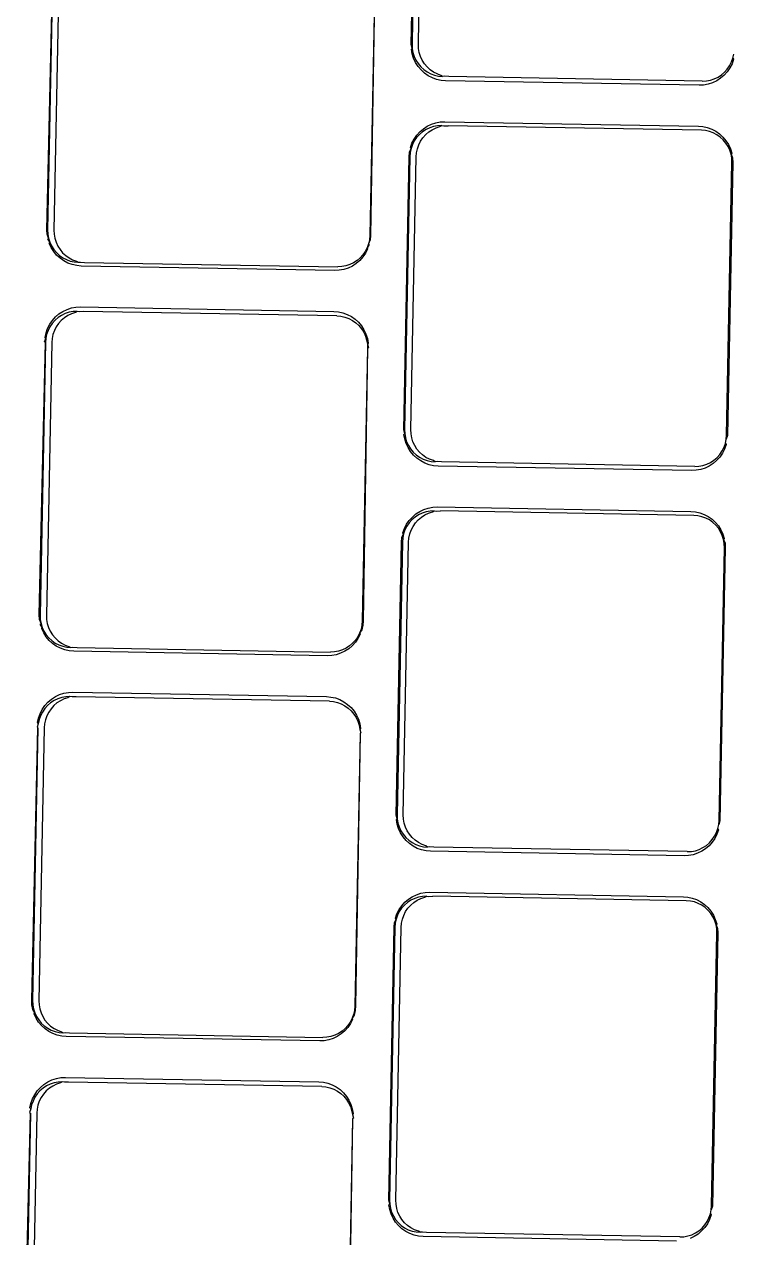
# Model space of a CAD drawing. Header units: millimetres. Extents: x 44692 to 172587, y -26854 to 14445.
# Drawn here: x 148795.2 to 148825.9, y -15520.9 to -15468.4 of the extents above; entities that cross this region are included whole.
import ezdxf

# ---------------------------------------------------------------- set-up
doc = ezdxf.new("R2010")
doc.units = ezdxf.units.MM
doc.header["$LTSCALE"] = 100
doc.layers.add('Muebles', color=112, linetype='Continuous')

msp = doc.modelspace()

# ---------------------------------------------------------------- linework, layer by layer
at = {"layer": 'Muebles'}
for p, q in [((148811.971, -15469.252), (148812.202, -15457.435)), ((148812.237, -15457.432), (148812.007, -15469.238)), ((148812.28, -15469.243), (148812.51, -15457.437)), ((148796.205, -15477.268), (148796.47, -15465.474)), ((148796.47, -15465.474), (148796.24, -15477.279)), ((148796.743, -15465.479), (148796.513, -15477.284)), ((148810.407, -15465.72), (148810.177, -15477.525)), ((148810.407, -15465.72), (148810.212, -15477.515)), ((148812.015, -15469.417), (148811.971, -15469.252)), ((148812.007, -15469.238), (148812.015, -15469.417)), ((148812.288, -15469.422), (148812.28, -15469.243)), ((148811.98, -15469.449), (148812.015, -15469.417)), ((148812.015, -15469.649), (148811.98, -15469.449)), ((148812.015, -15469.417), (148812.046, -15469.594)), ((148812.076, -15469.842), (148812.015, -15469.649)), ((148812.046, -15469.594), (148812.099, -15469.765)), ((148812.099, -15469.765), (148812.174, -15469.928)), ((148812.319, -15469.599), (148812.288, -15469.422)), ((148812.372, -15469.77), (148812.319, -15469.599)), ((148812.448, -15469.932), (148812.372, -15469.77)), ((148825.891, -15469.838), (148825.929, -15469.663)), ((148812.161, -15470.026), (148812.076, -15469.842)), ((148812.268, -15470.196), (148812.161, -15470.026)), ((148812.174, -15469.928), (148812.27, -15470.079)), ((148812.397, -15470.351), (148812.268, -15470.196)), ((148812.27, -15470.079), (148812.384, -15470.216)), ((148812.384, -15470.216), (148812.514, -15470.337)), ((148812.543, -15470.083), (148812.448, -15469.932)), ((148812.657, -15470.221), (148812.543, -15470.083)), ((148812.787, -15470.341), (148812.657, -15470.221)), ((148825.759, -15470.266), (148825.645, -15470.432)), ((148825.648, -15470.315), (148825.749, -15470.167)), ((148825.749, -15470.167), (148825.83, -15470.007)), ((148825.851, -15470.085), (148825.759, -15470.266)), ((148825.83, -15470.007), (148825.891, -15469.838)), ((148825.921, -15469.889), (148825.851, -15470.085)), ((148825.891, -15469.838), (148825.921, -15469.889)), ((148812.544, -15470.487), (148812.397, -15470.351)), ((148812.514, -15470.337), (148812.659, -15470.439)), ((148812.708, -15470.603), (148812.544, -15470.487)), ((148812.659, -15470.439), (148812.816, -15470.521)), ((148812.885, -15470.695), (148812.708, -15470.603)), ((148812.932, -15470.444), (148812.787, -15470.341)), ((148812.816, -15470.521), (148812.983, -15470.582)), ((148813.072, -15470.764), (148812.885, -15470.695)), ((148813.089, -15470.526), (148812.932, -15470.444)), ((148812.983, -15470.582), (148813.155, -15470.62)), ((148813.266, -15470.807), (148813.072, -15470.764)), ((148813.256, -15470.587), (148813.089, -15470.526)), ((148813.155, -15470.62), (148813.332, -15470.635)), ((148813.332, -15470.635), (148813.256, -15470.587)), ((148813.459, -15470.823), (148813.266, -15470.807)), ((148813.429, -15470.625), (148813.332, -15470.635)), ((148813.605, -15470.64), (148813.429, -15470.625)), ((148824.431, -15471.016), (148813.459, -15470.823)), ((148824.565, -15470.833), (148813.605, -15470.64)), ((148824.565, -15470.833), (148824.742, -15470.824)), ((148824.742, -15470.824), (148824.916, -15470.792)), ((148824.916, -15470.792), (148825.084, -15470.738)), ((148825.19, -15470.823), (148825.01, -15470.909)), ((148825.084, -15470.738), (148825.245, -15470.661)), ((148825.358, -15470.713), (148825.19, -15470.823)), ((148825.245, -15470.661), (148825.394, -15470.564)), ((148825.51, -15470.582), (148825.358, -15470.713)), ((148825.394, -15470.564), (148825.529, -15470.448)), ((148825.645, -15470.432), (148825.51, -15470.582)), ((148825.529, -15470.448), (148825.648, -15470.315)), ((148824.624, -15471.007), (148824.431, -15471.016)), ((148824.82, -15470.971), (148824.624, -15471.007)), ((148825.01, -15470.909), (148824.82, -15470.971)), ((148812.345, -15473.028), (148812.497, -15472.897)), ((148812.611, -15472.933), (148812.462, -15473.03)), ((148812.497, -15472.897), (148812.665, -15472.787)), ((148812.771, -15472.856), (148812.611, -15472.933)), ((148812.665, -15472.787), (148812.845, -15472.701)), ((148812.939, -15472.801), (148812.771, -15472.856)), ((148812.845, -15472.701), (148813.035, -15472.639)), ((148812.884, -15472.938), (148813.044, -15472.861)), ((148813.114, -15472.769), (148812.939, -15472.801)), ((148813.035, -15472.639), (148813.231, -15472.603)), ((148813.044, -15472.861), (148813.213, -15472.806)), ((148813.29, -15472.761), (148813.114, -15472.769)), ((148813.213, -15472.806), (148813.29, -15472.761)), ((148813.231, -15472.603), (148813.425, -15472.594)), ((148813.29, -15472.761), (148813.387, -15472.774)), ((148813.387, -15472.774), (148813.563, -15472.766)), ((148813.425, -15472.594), (148824.396, -15472.787)), ((148824.524, -15472.959), (148813.563, -15472.766)), ((148824.396, -15472.787), (148824.589, -15472.804)), ((148824.589, -15472.804), (148824.783, -15472.846)), ((148824.783, -15472.846), (148824.971, -15472.915)), ((148824.971, -15472.915), (148825.147, -15473.007)), ((148812.004, -15473.525), (148812.096, -15473.344)), ((148812.106, -15473.427), (148812.025, -15473.586)), ((148812.096, -15473.344), (148812.21, -15473.178)), ((148812.207, -15473.279), (148812.106, -15473.427)), ((148812.327, -15473.146), (148812.207, -15473.279)), ((148812.21, -15473.178), (148812.345, -15473.028)), ((148812.298, -15473.591), (148812.379, -15473.432)), ((148812.462, -15473.03), (148812.327, -15473.146)), ((148812.379, -15473.432), (148812.48, -15473.284)), ((148812.48, -15473.284), (148812.6, -15473.151)), ((148812.6, -15473.151), (148812.735, -15473.035)), ((148812.735, -15473.035), (148812.884, -15472.938)), ((148824.7, -15472.974), (148824.524, -15472.959)), ((148824.873, -15473.012), (148824.7, -15472.974)), ((148825.039, -15473.073), (148824.873, -15473.012)), ((148825.196, -15473.155), (148825.039, -15473.073)), ((148825.147, -15473.007), (148825.311, -15473.123)), ((148825.341, -15473.257), (148825.196, -15473.155)), ((148825.311, -15473.123), (148825.458, -15473.259)), ((148825.472, -15473.378), (148825.341, -15473.257)), ((148825.458, -15473.259), (148825.587, -15473.414)), ((148825.586, -15473.515), (148825.472, -15473.378)), ((148825.587, -15473.414), (148825.694, -15473.584)), ((148811.877, -15474.111), (148811.893, -15473.914)), ((148811.893, -15473.914), (148811.965, -15473.756)), ((148811.927, -15473.931), (148811.912, -15474.11)), ((148811.965, -15473.756), (148811.927, -15473.931)), ((148811.936, -15473.716), (148812.004, -15473.525)), ((148811.965, -15473.756), (148811.936, -15473.716)), ((148812.025, -15473.586), (148811.965, -15473.756)), ((148812.185, -15474.115), (148812.2, -15473.936)), ((148812.2, -15473.936), (148812.238, -15473.76)), ((148812.238, -15473.76), (148812.298, -15473.591)), ((148825.681, -15473.666), (148825.586, -15473.515)), ((148825.756, -15473.829), (148825.681, -15473.666)), ((148825.694, -15473.584), (148825.779, -15473.768)), ((148825.809, -15474), (148825.756, -15473.829)), ((148825.779, -15473.768), (148825.84, -15473.961)), ((148825.84, -15473.961), (148825.809, -15474)), ((148811.646, -15485.928), (148811.877, -15474.111)), ((148811.912, -15474.11), (148811.682, -15485.916)), ((148811.955, -15485.92), (148812.185, -15474.115)), ((148825.619, -15486.161), (148825.849, -15474.356)), ((148825.884, -15474.358), (148825.653, -15486.181)), ((148825.841, -15474.177), (148825.809, -15474)), ((148825.809, -15474), (148825.875, -15474.161)), ((148825.849, -15474.356), (148825.841, -15474.177)), ((148825.875, -15474.161), (148825.884, -15474.358)), ((148796.214, -15477.465), (148796.205, -15477.268)), ((148796.279, -15477.635), (148796.214, -15477.465)), ((148796.24, -15477.279), (148796.248, -15477.459)), ((148796.248, -15477.459), (148796.279, -15477.635)), ((148796.249, -15477.665), (148796.279, -15477.635)), ((148796.279, -15477.635), (148796.333, -15477.807)), ((148796.513, -15477.284), (148796.521, -15477.464)), ((148796.521, -15477.464), (148796.552, -15477.64)), ((148796.552, -15477.64), (148796.606, -15477.811)), ((148810.177, -15477.525), (148810.162, -15477.704)), ((148810.212, -15477.515), (148810.196, -15477.712)), ((148796.333, -15477.807), (148796.249, -15477.665)), ((148796.31, -15477.858), (148796.333, -15477.807)), ((148796.394, -15478.042), (148796.31, -15477.858)), ((148796.333, -15477.807), (148796.408, -15477.969)), ((148796.502, -15478.212), (148796.394, -15478.042)), ((148796.408, -15477.969), (148796.503, -15478.12)), ((148796.503, -15478.12), (148796.617, -15478.257)), ((148796.606, -15477.811), (148796.681, -15477.974)), ((148796.681, -15477.974), (148796.776, -15478.125)), ((148796.776, -15478.125), (148796.89, -15478.262)), ((148810.064, -15478.049), (148809.982, -15478.209)), ((148810.085, -15478.101), (148809.993, -15478.282)), ((148810.124, -15477.88), (148810.064, -15478.049)), ((148810.153, -15477.91), (148810.064, -15478.049)), ((148810.064, -15478.049), (148810.085, -15478.101)), ((148810.162, -15477.704), (148810.124, -15477.88)), ((148810.196, -15477.712), (148810.124, -15477.88)), ((148810.124, -15477.88), (148810.153, -15477.91)), ((148796.631, -15478.367), (148796.502, -15478.212)), ((148796.617, -15478.257), (148796.748, -15478.378)), ((148796.778, -15478.503), (148796.631, -15478.367)), ((148796.748, -15478.378), (148796.893, -15478.48)), ((148796.941, -15478.619), (148796.778, -15478.503)), ((148796.89, -15478.262), (148797.021, -15478.383)), ((148796.893, -15478.48), (148797.05, -15478.563)), ((148797.118, -15478.711), (148796.941, -15478.619)), ((148797.021, -15478.383), (148797.166, -15478.485)), ((148797.05, -15478.563), (148797.216, -15478.623)), ((148797.306, -15478.78), (148797.118, -15478.711)), ((148797.166, -15478.485), (148797.323, -15478.567)), ((148797.216, -15478.623), (148797.389, -15478.661)), ((148797.323, -15478.567), (148797.489, -15478.628)), ((148797.389, -15478.661), (148797.565, -15478.676)), ((148797.489, -15478.628), (148797.565, -15478.676)), ((148797.565, -15478.676), (148797.662, -15478.666)), ((148797.662, -15478.666), (148797.838, -15478.681)), ((148797.838, -15478.681), (148808.798, -15478.874)), ((148809.478, -15478.702), (148809.318, -15478.779)), ((148809.627, -15478.605), (148809.478, -15478.702)), ((148809.744, -15478.598), (148809.592, -15478.729)), ((148809.762, -15478.489), (148809.627, -15478.605)), ((148809.879, -15478.448), (148809.744, -15478.598)), ((148809.881, -15478.356), (148809.762, -15478.489)), ((148809.993, -15478.282), (148809.879, -15478.448)), ((148809.982, -15478.209), (148809.881, -15478.356)), ((148797.5, -15478.823), (148797.306, -15478.78)), ((148797.693, -15478.839), (148797.5, -15478.823)), ((148808.664, -15479.032), (148797.693, -15478.839)), ((148808.858, -15479.023), (148808.664, -15479.032)), ((148808.975, -15478.866), (148808.798, -15478.874)), ((148809.054, -15478.987), (148808.858, -15479.023)), ((148809.149, -15478.834), (148808.975, -15478.866)), ((148809.243, -15478.925), (148809.054, -15478.987)), ((148809.318, -15478.779), (148809.149, -15478.834)), ((148809.424, -15478.839), (148809.243, -15478.925)), ((148809.592, -15478.729), (148809.424, -15478.839)), ((148796.731, -15480.913), (148796.899, -15480.803)), ((148796.899, -15480.803), (148797.079, -15480.717)), ((148797.079, -15480.717), (148797.269, -15480.655)), ((148797.347, -15480.811), (148797.173, -15480.843)), ((148797.269, -15480.655), (148797.465, -15480.619)), ((148797.524, -15480.802), (148797.347, -15480.811)), ((148797.524, -15480.802), (148797.446, -15480.848)), ((148797.465, -15480.619), (148797.658, -15480.61)), ((148797.62, -15480.816), (148797.524, -15480.802)), ((148797.797, -15480.807), (148797.62, -15480.816)), ((148797.658, -15480.61), (148808.63, -15480.803)), ((148808.757, -15481), (148797.797, -15480.807)), ((148808.63, -15480.803), (148808.823, -15480.82)), ((148796.33, -15481.36), (148796.444, -15481.194)), ((148796.441, -15481.321), (148796.34, -15481.468)), ((148796.56, -15481.188), (148796.441, -15481.321)), ((148796.444, -15481.194), (148796.578, -15481.044)), ((148796.695, -15481.071), (148796.56, -15481.188)), ((148796.578, -15481.044), (148796.731, -15480.913)), ((148796.714, -15481.325), (148796.613, -15481.473)), ((148796.844, -15480.974), (148796.695, -15481.071)), ((148796.833, -15481.192), (148796.714, -15481.325)), ((148796.968, -15481.076), (148796.833, -15481.192)), ((148797.004, -15480.898), (148796.844, -15480.974)), ((148797.117, -15480.979), (148796.968, -15481.076)), ((148797.173, -15480.843), (148797.004, -15480.898)), ((148797.277, -15480.902), (148797.117, -15480.979)), ((148797.446, -15480.848), (148797.277, -15480.902)), ((148808.757, -15481), (148808.933, -15481.015)), ((148808.823, -15480.82), (148809.017, -15480.862)), ((148808.933, -15481.015), (148809.106, -15481.053)), ((148809.017, -15480.862), (148809.204, -15480.931)), ((148809.106, -15481.053), (148809.272, -15481.114)), ((148809.204, -15480.931), (148809.381, -15481.023)), ((148809.272, -15481.114), (148809.429, -15481.196)), ((148809.381, -15481.023), (148809.545, -15481.139)), ((148809.429, -15481.196), (148809.574, -15481.299)), ((148809.545, -15481.139), (148809.692, -15481.275)), ((148809.574, -15481.299), (148809.705, -15481.419)), ((148809.692, -15481.275), (148809.821, -15481.43)), ((148796.127, -15481.93), (148796.17, -15481.732)), ((148796.198, -15481.797), (148796.16, -15481.973)), ((148796.17, -15481.732), (148796.238, -15481.541)), ((148796.258, -15481.628), (148796.198, -15481.797)), ((148796.238, -15481.541), (148796.33, -15481.36)), ((148796.34, -15481.468), (148796.258, -15481.628)), ((148796.471, -15481.802), (148796.433, -15481.977)), ((148796.531, -15481.633), (148796.471, -15481.802)), ((148796.613, -15481.473), (148796.531, -15481.633)), ((148809.705, -15481.419), (148809.819, -15481.557)), ((148809.819, -15481.557), (148809.914, -15481.708)), ((148809.821, -15481.43), (148809.928, -15481.6)), ((148809.914, -15481.708), (148809.989, -15481.87)), ((148809.928, -15481.6), (148810.013, -15481.784)), ((148810.013, -15481.784), (148810.073, -15481.977)), ((148795.88, -15493.944), (148796.145, -15482.152)), ((148796.145, -15482.152), (148795.915, -15493.957)), ((148796.111, -15482.127), (148796.16, -15481.973)), ((148796.145, -15482.152), (148796.111, -15482.127)), ((148796.16, -15481.973), (148796.127, -15481.93)), ((148796.16, -15481.973), (148796.145, -15482.152)), ((148796.418, -15482.156), (148796.188, -15493.962)), ((148796.433, -15481.977), (148796.418, -15482.156)), ((148809.989, -15481.87), (148810.043, -15482.041)), ((148810.043, -15482.041), (148810.074, -15482.218)), ((148810.073, -15481.977), (148810.109, -15482.177)), ((148810.109, -15482.177), (148810.074, -15482.218)), ((148810.074, -15482.218), (148810.082, -15482.397)), ((148810.074, -15482.218), (148810.117, -15482.374)), ((148810.117, -15482.374), (148810.082, -15482.397)), ((148810.082, -15482.397), (148809.852, -15494.203)), ((148810.082, -15482.397), (148809.887, -15494.191)), ((148811.69, -15486.095), (148811.646, -15485.928)), ((148811.682, -15485.916), (148811.69, -15486.095)), ((148811.963, -15486.1), (148811.955, -15485.92)), ((148811.655, -15486.125), (148811.69, -15486.095)), ((148811.69, -15486.325), (148811.655, -15486.125)), ((148811.69, -15486.095), (148811.721, -15486.272)), ((148811.751, -15486.518), (148811.69, -15486.325)), ((148811.721, -15486.272), (148811.774, -15486.443)), ((148811.836, -15486.702), (148811.751, -15486.518)), ((148811.774, -15486.443), (148811.849, -15486.605)), ((148811.994, -15486.277), (148811.963, -15486.1)), ((148812.047, -15486.448), (148811.994, -15486.277)), ((148812.122, -15486.61), (148812.047, -15486.448)), ((148825.505, -15486.685), (148825.566, -15486.516)), ((148825.596, -15486.565), (148825.526, -15486.761)), ((148825.566, -15486.516), (148825.603, -15486.34)), ((148825.566, -15486.516), (148825.596, -15486.565)), ((148825.603, -15486.34), (148825.619, -15486.161)), ((148825.653, -15486.181), (148825.603, -15486.34)), ((148811.943, -15486.872), (148811.836, -15486.702)), ((148811.849, -15486.605), (148811.945, -15486.756)), ((148812.072, -15487.027), (148811.943, -15486.872)), ((148811.945, -15486.756), (148812.059, -15486.894)), ((148812.059, -15486.894), (148812.189, -15487.014)), ((148812.219, -15487.163), (148812.072, -15487.027)), ((148812.218, -15486.761), (148812.122, -15486.61)), ((148812.189, -15487.014), (148812.334, -15487.117)), ((148812.332, -15486.898), (148812.218, -15486.761)), ((148812.462, -15487.019), (148812.332, -15486.898)), ((148812.334, -15487.117), (148812.491, -15487.199)), ((148812.607, -15487.122), (148812.462, -15487.019)), ((148825.32, -15487.108), (148825.185, -15487.258)), ((148825.204, -15487.125), (148825.323, -15486.992)), ((148825.434, -15486.942), (148825.32, -15487.108)), ((148825.323, -15486.992), (148825.424, -15486.845)), ((148825.424, -15486.845), (148825.505, -15486.685)), ((148825.526, -15486.761), (148825.434, -15486.942)), ((148812.383, -15487.279), (148812.219, -15487.163)), ((148812.559, -15487.371), (148812.383, -15487.279)), ((148812.491, -15487.199), (148812.658, -15487.26)), ((148812.747, -15487.44), (148812.559, -15487.371)), ((148812.764, -15487.204), (148812.607, -15487.122)), ((148812.658, -15487.26), (148812.83, -15487.298)), ((148812.941, -15487.482), (148812.747, -15487.44)), ((148812.931, -15487.264), (148812.764, -15487.204)), ((148812.83, -15487.298), (148813.007, -15487.313)), ((148813.007, -15487.313), (148812.931, -15487.264)), ((148813.134, -15487.499), (148812.941, -15487.482)), ((148813.103, -15487.303), (148813.007, -15487.313)), ((148813.28, -15487.317), (148813.103, -15487.303)), ((148824.105, -15487.692), (148813.134, -15487.499)), ((148824.24, -15487.511), (148813.28, -15487.317)), ((148824.24, -15487.511), (148824.417, -15487.502)), ((148824.417, -15487.502), (148824.591, -15487.47)), ((148824.685, -15487.585), (148824.495, -15487.647)), ((148824.591, -15487.47), (148824.759, -15487.415)), ((148824.865, -15487.499), (148824.685, -15487.585)), ((148824.759, -15487.415), (148824.919, -15487.339)), ((148825.033, -15487.389), (148824.865, -15487.499)), ((148824.919, -15487.339), (148825.068, -15487.242)), ((148825.185, -15487.258), (148825.033, -15487.389)), ((148825.068, -15487.242), (148825.204, -15487.125)), ((148824.299, -15487.683), (148824.105, -15487.692)), ((148824.495, -15487.647), (148824.299, -15487.683)), ((148811.885, -15489.854), (148812.02, -15489.704)), ((148812.137, -15489.708), (148812.002, -15489.824)), ((148812.02, -15489.704), (148812.172, -15489.573)), ((148812.286, -15489.611), (148812.137, -15489.708)), ((148812.172, -15489.573), (148812.34, -15489.463)), ((148812.275, -15489.829), (148812.41, -15489.713)), ((148812.446, -15489.534), (148812.286, -15489.611)), ((148812.34, -15489.463), (148812.52, -15489.377)), ((148812.41, -15489.713), (148812.559, -15489.615)), ((148812.614, -15489.479), (148812.446, -15489.534)), ((148812.52, -15489.377), (148812.71, -15489.315)), ((148812.559, -15489.615), (148812.719, -15489.539)), ((148812.788, -15489.447), (148812.614, -15489.479)), ((148812.71, -15489.315), (148812.906, -15489.279)), ((148812.719, -15489.539), (148812.887, -15489.484)), ((148812.965, -15489.438), (148812.788, -15489.447)), ((148812.887, -15489.484), (148812.965, -15489.438)), ((148812.906, -15489.279), (148813.099, -15489.27)), ((148812.965, -15489.438), (148813.062, -15489.452)), ((148813.062, -15489.452), (148813.238, -15489.443)), ((148813.099, -15489.27), (148824.071, -15489.463)), ((148824.199, -15489.637), (148813.238, -15489.443)), ((148824.071, -15489.463), (148824.264, -15489.48)), ((148824.375, -15489.652), (148824.199, -15489.637)), ((148824.264, -15489.48), (148824.458, -15489.522)), ((148824.548, -15489.69), (148824.375, -15489.652)), ((148824.458, -15489.522), (148824.645, -15489.591)), ((148824.714, -15489.75), (148824.548, -15489.69)), ((148824.645, -15489.591), (148824.822, -15489.683)), ((148824.822, -15489.683), (148824.986, -15489.799)), ((148811.611, -15490.392), (148811.679, -15490.201)), ((148811.7, -15490.264), (148811.64, -15490.433)), ((148811.679, -15490.201), (148811.771, -15490.02)), ((148811.781, -15490.104), (148811.7, -15490.264)), ((148811.771, -15490.02), (148811.885, -15489.854)), ((148811.882, -15489.957), (148811.781, -15490.104)), ((148812.002, -15489.824), (148811.882, -15489.957)), ((148811.913, -15490.438), (148811.973, -15490.269)), ((148811.973, -15490.269), (148812.054, -15490.109)), ((148812.054, -15490.109), (148812.155, -15489.962)), ((148812.155, -15489.962), (148812.275, -15489.829)), ((148824.871, -15489.833), (148824.714, -15489.75)), ((148825.016, -15489.935), (148824.871, -15489.833)), ((148824.986, -15489.799), (148825.133, -15489.935)), ((148825.147, -15490.056), (148825.016, -15489.935)), ((148825.133, -15489.935), (148825.262, -15490.09)), ((148825.261, -15490.193), (148825.147, -15490.056)), ((148825.356, -15490.344), (148825.261, -15490.193)), ((148825.262, -15490.09), (148825.369, -15490.26)), ((148825.369, -15490.26), (148825.454, -15490.444)), ((148811.321, -15502.604), (148811.552, -15490.787)), ((148811.587, -15490.788), (148811.357, -15502.593)), ((148811.552, -15490.787), (148811.568, -15490.59)), ((148811.568, -15490.59), (148811.64, -15490.433)), ((148811.602, -15490.609), (148811.587, -15490.788)), ((148811.64, -15490.433), (148811.602, -15490.609)), ((148811.64, -15490.433), (148811.611, -15490.392)), ((148811.63, -15502.598), (148811.86, -15490.793)), ((148811.86, -15490.793), (148811.875, -15490.614)), ((148811.875, -15490.614), (148811.913, -15490.438)), ((148825.431, -15490.506), (148825.356, -15490.344)), ((148825.484, -15490.678), (148825.431, -15490.506)), ((148825.454, -15490.444), (148825.515, -15490.637)), ((148825.515, -15490.637), (148825.484, -15490.678)), ((148825.515, -15490.854), (148825.484, -15490.678)), ((148825.484, -15490.678), (148825.55, -15490.837)), ((148825.293, -15502.839), (148825.524, -15491.034)), ((148825.559, -15491.034), (148825.328, -15502.857)), ((148825.524, -15491.034), (148825.515, -15490.854)), ((148825.55, -15490.837), (148825.559, -15491.034)), ((148795.889, -15494.141), (148795.88, -15493.944)), ((148795.954, -15494.313), (148795.889, -15494.141)), ((148795.915, -15493.957), (148795.923, -15494.136)), ((148795.923, -15494.136), (148795.954, -15494.313)), ((148795.924, -15494.341), (148795.954, -15494.313)), ((148796.008, -15494.484), (148795.924, -15494.341)), ((148795.954, -15494.313), (148796.008, -15494.484)), ((148796.188, -15493.962), (148796.196, -15494.141)), ((148796.196, -15494.141), (148796.227, -15494.318)), ((148796.227, -15494.318), (148796.281, -15494.489)), ((148809.837, -15494.382), (148809.799, -15494.557)), ((148809.871, -15494.388), (148809.828, -15494.586)), ((148809.852, -15494.203), (148809.837, -15494.382)), ((148809.887, -15494.191), (148809.871, -15494.388)), ((148795.985, -15494.534), (148796.008, -15494.484)), ((148796.069, -15494.718), (148795.985, -15494.534)), ((148796.008, -15494.484), (148796.083, -15494.647)), ((148796.177, -15494.888), (148796.069, -15494.718)), ((148796.083, -15494.647), (148796.178, -15494.798)), ((148796.306, -15495.043), (148796.177, -15494.888)), ((148796.178, -15494.798), (148796.292, -15494.935)), ((148796.281, -15494.489), (148796.356, -15494.652)), ((148796.292, -15494.935), (148796.423, -15495.056)), ((148796.356, -15494.652), (148796.451, -15494.803)), ((148796.451, -15494.803), (148796.565, -15494.94)), ((148796.565, -15494.94), (148796.696, -15495.061)), ((148809.668, -15494.958), (148809.554, -15495.124)), ((148809.657, -15494.886), (148809.556, -15495.034)), ((148809.739, -15494.727), (148809.657, -15494.886)), ((148809.76, -15494.777), (148809.668, -15494.958)), ((148809.799, -15494.557), (148809.739, -15494.727)), ((148809.828, -15494.586), (148809.739, -15494.727)), ((148809.739, -15494.727), (148809.76, -15494.777)), ((148796.453, -15495.179), (148796.306, -15495.043)), ((148796.423, -15495.056), (148796.568, -15495.158)), ((148796.616, -15495.295), (148796.453, -15495.179)), ((148796.568, -15495.158), (148796.725, -15495.24)), ((148796.793, -15495.387), (148796.616, -15495.295)), ((148796.696, -15495.061), (148796.841, -15495.163)), ((148796.725, -15495.24), (148796.891, -15495.301)), ((148796.981, -15495.456), (148796.793, -15495.387)), ((148796.841, -15495.163), (148796.998, -15495.245)), ((148796.891, -15495.301), (148797.064, -15495.339)), ((148797.175, -15495.499), (148796.981, -15495.456)), ((148796.998, -15495.245), (148797.164, -15495.306)), ((148797.064, -15495.339), (148797.24, -15495.354)), ((148797.164, -15495.306), (148797.24, -15495.354)), ((148797.368, -15495.515), (148797.175, -15495.499)), ((148797.24, -15495.354), (148797.337, -15495.344)), ((148797.337, -15495.344), (148797.513, -15495.359)), ((148808.339, -15495.708), (148797.368, -15495.515)), ((148797.513, -15495.359), (148808.473, -15495.552)), ((148808.824, -15495.512), (148808.65, -15495.544)), ((148808.993, -15495.457), (148808.824, -15495.512)), ((148809.099, -15495.515), (148808.918, -15495.601)), ((148809.153, -15495.38), (148808.993, -15495.457)), ((148809.267, -15495.405), (148809.099, -15495.515)), ((148809.302, -15495.283), (148809.153, -15495.38)), ((148809.419, -15495.274), (148809.267, -15495.405)), ((148809.437, -15495.167), (148809.302, -15495.283)), ((148809.554, -15495.124), (148809.419, -15495.274)), ((148809.556, -15495.034), (148809.437, -15495.167)), ((148808.533, -15495.699), (148808.339, -15495.708)), ((148808.65, -15495.544), (148808.473, -15495.552)), ((148808.729, -15495.663), (148808.533, -15495.699)), ((148808.918, -15495.601), (148808.729, -15495.663)), ((148796.253, -15497.72), (148796.406, -15497.589)), ((148796.406, -15497.589), (148796.574, -15497.479)), ((148796.679, -15497.575), (148796.519, -15497.652)), ((148796.574, -15497.479), (148796.754, -15497.393)), ((148796.848, -15497.521), (148796.679, -15497.575)), ((148796.754, -15497.393), (148796.944, -15497.331)), ((148796.952, -15497.58), (148796.792, -15497.657)), ((148797.022, -15497.489), (148796.848, -15497.521)), ((148796.944, -15497.331), (148797.14, -15497.295)), ((148797.121, -15497.525), (148796.952, -15497.58)), ((148797.198, -15497.48), (148797.022, -15497.489)), ((148797.198, -15497.48), (148797.121, -15497.525)), ((148797.14, -15497.295), (148797.333, -15497.286)), ((148797.295, -15497.493), (148797.198, -15497.48)), ((148797.471, -15497.485), (148797.295, -15497.493)), ((148797.333, -15497.286), (148808.305, -15497.479)), ((148808.432, -15497.678), (148797.471, -15497.485)), ((148808.305, -15497.479), (148808.498, -15497.496)), ((148808.498, -15497.496), (148808.692, -15497.538)), ((148808.692, -15497.538), (148808.879, -15497.607)), ((148808.879, -15497.607), (148809.056, -15497.699)), ((148795.913, -15498.217), (148796.005, -15498.036)), ((148796.014, -15498.146), (148795.933, -15498.306)), ((148796.005, -15498.036), (148796.119, -15497.87)), ((148796.116, -15497.998), (148796.014, -15498.146)), ((148796.235, -15497.865), (148796.116, -15497.998)), ((148796.119, -15497.87), (148796.253, -15497.72)), ((148796.37, -15497.749), (148796.235, -15497.865)), ((148796.389, -15498.003), (148796.288, -15498.151)), ((148796.519, -15497.652), (148796.37, -15497.749)), ((148796.508, -15497.87), (148796.389, -15498.003)), ((148796.643, -15497.754), (148796.508, -15497.87)), ((148796.792, -15497.657), (148796.643, -15497.754)), ((148808.432, -15497.678), (148808.608, -15497.693)), ((148808.608, -15497.693), (148808.781, -15497.731)), ((148808.781, -15497.731), (148808.947, -15497.792)), ((148808.947, -15497.792), (148809.104, -15497.874)), ((148809.056, -15497.699), (148809.22, -15497.815)), ((148809.104, -15497.874), (148809.249, -15497.976)), ((148809.22, -15497.815), (148809.367, -15497.951)), ((148809.249, -15497.976), (148809.38, -15498.097)), ((148809.367, -15497.951), (148809.496, -15498.106)), ((148809.38, -15498.097), (148809.494, -15498.234)), ((148809.496, -15498.106), (148809.603, -15498.276)), ((148795.835, -15498.65), (148795.785, -15498.803)), ((148795.802, -15498.606), (148795.845, -15498.408)), ((148795.835, -15498.65), (148795.802, -15498.606)), ((148795.873, -15498.475), (148795.835, -15498.65)), ((148795.845, -15498.408), (148795.913, -15498.217)), ((148795.933, -15498.306), (148795.873, -15498.475)), ((148796.108, -15498.655), (148796.093, -15498.834)), ((148796.146, -15498.48), (148796.108, -15498.655)), ((148796.206, -15498.31), (148796.146, -15498.48)), ((148796.288, -15498.151), (148796.206, -15498.31)), ((148809.494, -15498.234), (148809.589, -15498.385)), ((148809.589, -15498.385), (148809.664, -15498.548)), ((148809.603, -15498.276), (148809.688, -15498.46)), ((148809.664, -15498.548), (148809.718, -15498.719)), ((148809.688, -15498.46), (148809.748, -15498.653)), ((148809.748, -15498.653), (148809.784, -15498.853)), ((148795.555, -15510.62), (148795.82, -15498.829)), ((148795.82, -15498.829), (148795.59, -15510.635)), ((148795.785, -15498.803), (148795.82, -15498.829)), ((148796.093, -15498.834), (148795.863, -15510.64)), ((148809.757, -15499.075), (148809.527, -15510.881)), ((148809.757, -15499.075), (148809.562, -15510.867)), ((148809.718, -15498.719), (148809.749, -15498.896)), ((148809.784, -15498.853), (148809.749, -15498.896)), ((148809.749, -15498.896), (148809.792, -15499.05)), ((148809.792, -15499.05), (148809.757, -15499.075)), ((148811.365, -15502.773), (148811.321, -15502.604)), ((148811.33, -15502.801), (148811.365, -15502.773)), ((148811.365, -15503.001), (148811.33, -15502.801)), ((148811.357, -15502.593), (148811.365, -15502.773)), ((148811.365, -15502.773), (148811.396, -15502.95)), ((148811.638, -15502.778), (148811.63, -15502.598)), ((148811.669, -15502.954), (148811.638, -15502.778)), ((148825.278, -15503.018), (148825.293, -15502.839)), ((148825.328, -15502.857), (148825.278, -15503.018)), ((148811.426, -15503.194), (148811.365, -15503.001)), ((148811.396, -15502.95), (148811.449, -15503.121)), ((148811.511, -15503.378), (148811.426, -15503.194)), ((148811.449, -15503.121), (148811.524, -15503.283)), ((148811.618, -15503.548), (148811.511, -15503.378)), ((148811.524, -15503.283), (148811.62, -15503.434)), ((148811.722, -15503.125), (148811.669, -15502.954)), ((148811.797, -15503.288), (148811.722, -15503.125)), ((148811.893, -15503.439), (148811.797, -15503.288)), ((148825.099, -15503.523), (148825.18, -15503.363)), ((148825.18, -15503.363), (148825.24, -15503.194)), ((148825.271, -15503.241), (148825.201, -15503.437)), ((148825.24, -15503.194), (148825.278, -15503.018)), ((148825.24, -15503.194), (148825.271, -15503.241)), ((148811.747, -15503.703), (148811.618, -15503.548)), ((148811.62, -15503.434), (148811.734, -15503.571)), ((148811.734, -15503.571), (148811.864, -15503.692)), ((148811.894, -15503.839), (148811.747, -15503.703)), ((148811.864, -15503.692), (148812.009, -15503.794)), ((148812.007, -15503.576), (148811.893, -15503.439)), ((148812.058, -15503.955), (148811.894, -15503.839)), ((148812.137, -15503.697), (148812.007, -15503.576)), ((148812.009, -15503.794), (148812.166, -15503.877)), ((148812.282, -15503.799), (148812.137, -15503.697)), ((148812.166, -15503.877), (148812.333, -15503.937)), ((148812.439, -15503.882), (148812.282, -15503.799)), ((148812.606, -15503.942), (148812.439, -15503.882)), ((148824.594, -15504.016), (148824.743, -15503.919)), ((148824.743, -15503.919), (148824.879, -15503.803)), ((148824.995, -15503.784), (148824.86, -15503.934)), ((148824.879, -15503.803), (148824.998, -15503.67)), ((148825.109, -15503.618), (148824.995, -15503.784)), ((148824.998, -15503.67), (148825.099, -15503.523)), ((148825.201, -15503.437), (148825.109, -15503.618)), ((148812.234, -15504.047), (148812.058, -15503.955)), ((148812.422, -15504.116), (148812.234, -15504.047)), ((148812.333, -15503.937), (148812.505, -15503.976)), ((148812.616, -15504.158), (148812.422, -15504.116)), ((148812.505, -15503.976), (148812.682, -15503.99)), ((148812.682, -15503.99), (148812.606, -15503.942)), ((148812.809, -15504.175), (148812.616, -15504.158)), ((148812.778, -15503.98), (148812.682, -15503.99)), ((148812.955, -15503.995), (148812.778, -15503.98)), ((148823.78, -15504.368), (148812.809, -15504.175)), ((148823.915, -15504.189), (148812.955, -15503.995)), ((148823.974, -15504.359), (148823.78, -15504.368)), ((148823.915, -15504.189), (148824.092, -15504.18)), ((148824.17, -15504.323), (148823.974, -15504.359)), ((148824.092, -15504.18), (148824.266, -15504.148)), ((148824.36, -15504.261), (148824.17, -15504.323)), ((148824.266, -15504.148), (148824.434, -15504.093)), ((148824.54, -15504.175), (148824.36, -15504.261)), ((148824.434, -15504.093), (148824.594, -15504.016)), ((148824.708, -15504.065), (148824.54, -15504.175)), ((148824.86, -15503.934), (148824.708, -15504.065)), ((148812.195, -15506.053), (148812.385, -15505.991)), ((148812.385, -15505.991), (148812.581, -15505.955)), ((148812.581, -15505.955), (148812.774, -15505.946)), ((148812.774, -15505.946), (148823.746, -15506.139)), ((148811.446, -15506.696), (148811.56, -15506.53)), ((148811.676, -15506.502), (148811.557, -15506.635)), ((148811.56, -15506.53), (148811.695, -15506.38)), ((148811.812, -15506.386), (148811.676, -15506.502)), ((148811.695, -15506.38), (148811.847, -15506.249)), ((148811.961, -15506.288), (148811.812, -15506.386)), ((148811.83, -15506.639), (148811.949, -15506.506)), ((148811.847, -15506.249), (148812.015, -15506.139)), ((148811.949, -15506.506), (148812.085, -15506.39)), ((148812.121, -15506.212), (148811.961, -15506.288)), ((148812.015, -15506.139), (148812.195, -15506.053)), ((148812.085, -15506.39), (148812.234, -15506.293)), ((148812.289, -15506.157), (148812.121, -15506.212)), ((148812.234, -15506.293), (148812.394, -15506.216)), ((148812.463, -15506.125), (148812.289, -15506.157)), ((148812.394, -15506.216), (148812.562, -15506.162)), ((148812.64, -15506.116), (148812.463, -15506.125)), ((148812.562, -15506.162), (148812.64, -15506.116)), ((148812.64, -15506.116), (148812.736, -15506.13)), ((148812.736, -15506.13), (148812.913, -15506.121)), ((148823.874, -15506.314), (148812.913, -15506.121)), ((148823.746, -15506.139), (148823.939, -15506.155)), ((148824.05, -15506.329), (148823.874, -15506.314)), ((148823.939, -15506.155), (148824.133, -15506.198)), ((148824.222, -15506.367), (148824.05, -15506.329)), ((148824.133, -15506.198), (148824.32, -15506.267)), ((148824.389, -15506.428), (148824.222, -15506.367)), ((148824.32, -15506.267), (148824.497, -15506.359)), ((148824.546, -15506.51), (148824.389, -15506.428)), ((148824.497, -15506.359), (148824.661, -15506.475)), ((148824.691, -15506.613), (148824.546, -15506.51)), ((148824.661, -15506.475), (148824.808, -15506.611)), ((148811.286, -15507.068), (148811.354, -15506.877)), ((148811.315, -15507.111), (148811.286, -15507.068)), ((148811.375, -15506.942), (148811.315, -15507.111)), ((148811.354, -15506.877), (148811.446, -15506.696)), ((148811.456, -15506.782), (148811.375, -15506.942)), ((148811.557, -15506.635), (148811.456, -15506.782)), ((148811.588, -15507.116), (148811.648, -15506.947)), ((148811.648, -15506.947), (148811.729, -15506.787)), ((148811.729, -15506.787), (148811.83, -15506.639)), ((148824.821, -15506.733), (148824.691, -15506.613)), ((148824.808, -15506.611), (148824.937, -15506.766)), ((148824.935, -15506.871), (148824.821, -15506.733)), ((148825.031, -15507.022), (148824.935, -15506.871)), ((148824.937, -15506.766), (148825.044, -15506.936)), ((148825.106, -15507.184), (148825.031, -15507.022)), ((148825.044, -15506.936), (148825.129, -15507.12)), ((148810.996, -15519.28), (148811.227, -15507.463)), ((148811.262, -15507.466), (148811.031, -15519.271)), ((148811.227, -15507.463), (148811.243, -15507.266)), ((148811.243, -15507.266), (148811.315, -15507.111)), ((148811.277, -15507.287), (148811.262, -15507.466)), ((148811.315, -15507.111), (148811.277, -15507.287)), ((148811.305, -15519.276), (148811.535, -15507.47)), ((148811.535, -15507.47), (148811.55, -15507.291)), ((148811.55, -15507.291), (148811.588, -15507.116)), ((148825.159, -15507.355), (148825.106, -15507.184)), ((148825.129, -15507.12), (148825.19, -15507.313)), ((148825.19, -15507.313), (148825.159, -15507.355)), ((148825.19, -15507.532), (148825.159, -15507.355)), ((148825.159, -15507.355), (148825.225, -15507.513)), ((148825.198, -15507.712), (148825.19, -15507.532)), ((148825.225, -15507.513), (148825.234, -15507.71)), ((148824.968, -15519.517), (148825.198, -15507.712)), ((148825.234, -15507.71), (148825.003, -15519.533)), ((148795.564, -15510.817), (148795.555, -15510.62)), ((148795.59, -15510.635), (148795.598, -15510.814)), ((148795.863, -15510.64), (148795.871, -15510.819)), ((148795.599, -15511.017), (148795.564, -15510.817)), ((148795.598, -15510.814), (148795.629, -15510.991)), ((148795.683, -15511.162), (148795.599, -15511.017)), ((148795.629, -15510.991), (148795.683, -15511.162)), ((148795.66, -15511.21), (148795.683, -15511.162)), ((148795.744, -15511.394), (148795.66, -15511.21)), ((148795.683, -15511.162), (148795.758, -15511.325)), ((148795.871, -15510.819), (148795.902, -15510.996)), ((148795.902, -15510.996), (148795.956, -15511.167)), ((148795.956, -15511.167), (148796.031, -15511.329)), ((148809.474, -15511.235), (148809.414, -15511.404)), ((148809.503, -15511.262), (148809.414, -15511.404)), ((148809.512, -15511.06), (148809.474, -15511.235)), ((148809.546, -15511.064), (148809.503, -15511.262)), ((148809.527, -15510.881), (148809.512, -15511.06)), ((148809.562, -15510.867), (148809.546, -15511.064)), ((148795.852, -15511.564), (148795.744, -15511.394)), ((148795.758, -15511.325), (148795.853, -15511.476)), ((148795.981, -15511.719), (148795.852, -15511.564)), ((148795.853, -15511.476), (148795.967, -15511.613)), ((148795.967, -15511.613), (148796.097, -15511.734)), ((148796.128, -15511.855), (148795.981, -15511.719)), ((148796.031, -15511.329), (148796.126, -15511.48)), ((148796.097, -15511.734), (148796.243, -15511.836)), ((148796.126, -15511.48), (148796.24, -15511.618)), ((148796.24, -15511.618), (148796.371, -15511.738)), ((148796.371, -15511.738), (148796.516, -15511.841)), ((148809.229, -15511.8), (148809.094, -15511.95)), ((148809.231, -15511.712), (148809.112, -15511.845)), ((148809.343, -15511.634), (148809.229, -15511.8)), ((148809.332, -15511.564), (148809.231, -15511.712)), ((148809.414, -15511.404), (148809.332, -15511.564)), ((148809.435, -15511.453), (148809.343, -15511.634)), ((148809.414, -15511.404), (148809.435, -15511.453)), ((148796.291, -15511.971), (148796.128, -15511.855)), ((148796.243, -15511.836), (148796.4, -15511.918)), ((148796.468, -15512.063), (148796.291, -15511.971)), ((148796.4, -15511.918), (148796.566, -15511.979)), ((148796.655, -15512.132), (148796.468, -15512.063)), ((148796.516, -15511.841), (148796.673, -15511.923)), ((148796.566, -15511.979), (148796.739, -15512.017)), ((148796.85, -15512.174), (148796.655, -15512.132)), ((148796.673, -15511.923), (148796.839, -15511.984)), ((148796.739, -15512.017), (148796.915, -15512.032)), ((148796.839, -15511.984), (148796.915, -15512.032)), ((148797.043, -15512.191), (148796.85, -15512.174)), ((148796.915, -15512.032), (148797.012, -15512.022)), ((148797.012, -15512.022), (148797.188, -15512.037)), ((148808.014, -15512.384), (148797.043, -15512.191)), ((148797.188, -15512.037), (148808.148, -15512.23)), ((148808.325, -15512.221), (148808.148, -15512.23)), ((148808.499, -15512.189), (148808.325, -15512.221)), ((148808.593, -15512.277), (148808.404, -15512.339)), ((148808.668, -15512.135), (148808.499, -15512.189)), ((148808.774, -15512.191), (148808.593, -15512.277)), ((148808.828, -15512.058), (148808.668, -15512.135)), ((148808.942, -15512.081), (148808.774, -15512.191)), ((148808.977, -15511.961), (148808.828, -15512.058)), ((148809.094, -15511.95), (148808.942, -15512.081)), ((148809.112, -15511.845), (148808.977, -15511.961)), ((148808.208, -15512.375), (148808.014, -15512.384)), ((148808.404, -15512.339), (148808.208, -15512.375)), ((148795.794, -15514.546), (148795.928, -15514.396)), ((148796.045, -15514.427), (148795.91, -15514.543)), ((148795.928, -15514.396), (148796.081, -15514.265)), ((148796.194, -15514.33), (148796.045, -15514.427)), ((148796.081, -15514.265), (148796.249, -15514.155)), ((148796.318, -15514.432), (148796.183, -15514.548)), ((148796.354, -15514.253), (148796.194, -15514.33)), ((148796.249, -15514.155), (148796.429, -15514.069)), ((148796.467, -15514.335), (148796.318, -15514.432)), ((148796.523, -15514.198), (148796.354, -15514.253)), ((148796.429, -15514.069), (148796.619, -15514.007)), ((148796.627, -15514.258), (148796.467, -15514.335)), ((148796.697, -15514.166), (148796.523, -15514.198)), ((148796.619, -15514.007), (148796.815, -15513.971)), ((148796.796, -15514.203), (148796.627, -15514.258)), ((148796.873, -15514.158), (148796.697, -15514.166)), ((148796.873, -15514.158), (148796.796, -15514.203)), ((148796.815, -15513.971), (148797.008, -15513.962)), ((148796.97, -15514.171), (148796.873, -15514.158)), ((148797.146, -15514.163), (148796.97, -15514.171)), ((148797.008, -15513.962), (148807.98, -15514.155)), ((148808.107, -15514.356), (148797.146, -15514.163)), ((148807.98, -15514.155), (148808.173, -15514.171)), ((148808.107, -15514.356), (148808.283, -15514.371)), ((148808.173, -15514.171), (148808.367, -15514.214)), ((148808.283, -15514.371), (148808.456, -15514.409)), ((148808.367, -15514.214), (148808.554, -15514.283)), ((148808.456, -15514.409), (148808.622, -15514.47)), ((148808.554, -15514.283), (148808.731, -15514.375)), ((148808.731, -15514.375), (148808.895, -15514.491)), ((148795.52, -15515.084), (148795.588, -15514.893)), ((148795.588, -15514.893), (148795.68, -15514.712)), ((148795.689, -15514.824), (148795.608, -15514.983)), ((148795.68, -15514.712), (148795.794, -15514.546)), ((148795.791, -15514.676), (148795.689, -15514.824)), ((148795.91, -15514.543), (148795.791, -15514.676)), ((148795.962, -15514.829), (148795.881, -15514.988)), ((148796.064, -15514.681), (148795.962, -15514.829)), ((148796.183, -15514.548), (148796.064, -15514.681)), ((148808.622, -15514.47), (148808.779, -15514.552)), ((148808.779, -15514.552), (148808.924, -15514.654)), ((148808.895, -15514.491), (148809.042, -15514.627)), ((148808.924, -15514.654), (148809.055, -15514.775)), ((148809.042, -15514.627), (148809.171, -15514.782)), ((148809.055, -15514.775), (148809.169, -15514.912)), ((148809.169, -15514.912), (148809.264, -15515.063)), ((148809.171, -15514.782), (148809.278, -15514.952)), ((148809.278, -15514.952), (148809.363, -15515.136)), ((148795.51, -15515.328), (148795.46, -15515.479)), ((148795.46, -15515.479), (148795.495, -15515.507)), ((148795.477, -15515.282), (148795.52, -15515.084)), ((148795.51, -15515.328), (148795.477, -15515.282)), ((148795.548, -15515.153), (148795.51, -15515.328)), ((148795.608, -15514.983), (148795.548, -15515.153)), ((148795.783, -15515.333), (148795.768, -15515.512)), ((148795.821, -15515.157), (148795.783, -15515.333)), ((148795.881, -15514.988), (148795.821, -15515.157)), ((148809.264, -15515.063), (148809.339, -15515.226)), ((148809.339, -15515.226), (148809.393, -15515.397)), ((148809.363, -15515.136), (148809.423, -15515.329)), ((148809.393, -15515.397), (148809.424, -15515.574)), ((148809.423, -15515.329), (148809.458, -15515.529)), ((148795.23, -15527.296), (148795.495, -15515.507)), ((148795.495, -15515.507), (148795.265, -15527.313)), ((148795.768, -15515.512), (148795.538, -15527.317)), ((148809.432, -15515.753), (148809.202, -15527.558)), ((148809.432, -15515.753), (148809.237, -15527.543)), ((148809.458, -15515.529), (148809.424, -15515.574)), ((148809.424, -15515.574), (148809.467, -15515.726)), ((148809.467, -15515.726), (148809.432, -15515.753)), ((148811.04, -15519.45), (148810.996, -15519.28)), ((148811.005, -15519.477), (148811.04, -15519.45)), ((148811.04, -15519.677), (148811.005, -15519.477)), ((148811.031, -15519.271), (148811.04, -15519.45)), ((148811.04, -15519.45), (148811.071, -15519.627)), ((148811.101, -15519.87), (148811.04, -15519.677)), ((148811.071, -15519.627), (148811.124, -15519.798)), ((148811.313, -15519.455), (148811.305, -15519.276)), ((148811.344, -15519.632), (148811.313, -15519.455)), ((148811.397, -15519.803), (148811.344, -15519.632)), ((148824.953, -15519.696), (148824.968, -15519.517)), ((148825.003, -15519.533), (148824.953, -15519.696)), ((148811.185, -15520.054), (148811.101, -15519.87)), ((148811.124, -15519.798), (148811.199, -15519.961)), ((148811.293, -15520.224), (148811.185, -15520.054)), ((148811.199, -15519.961), (148811.295, -15520.112)), ((148811.295, -15520.112), (148811.408, -15520.249)), ((148811.472, -15519.966), (148811.397, -15519.803)), ((148811.568, -15520.117), (148811.472, -15519.966)), ((148811.682, -15520.254), (148811.568, -15520.117)), ((148824.673, -15520.348), (148824.774, -15520.2)), ((148824.774, -15520.2), (148824.855, -15520.041)), ((148824.876, -15520.113), (148824.784, -15520.293)), ((148824.855, -15520.041), (148824.915, -15519.872)), ((148824.946, -15519.916), (148824.876, -15520.113)), ((148824.915, -15519.872), (148824.953, -15519.696)), ((148824.915, -15519.872), (148824.946, -15519.916)), ((148811.422, -15520.379), (148811.293, -15520.224)), ((148811.408, -15520.249), (148811.539, -15520.37)), ((148811.569, -15520.515), (148811.422, -15520.379)), ((148811.539, -15520.37), (148811.684, -15520.472)), ((148811.732, -15520.63), (148811.569, -15520.515)), ((148811.812, -15520.375), (148811.682, -15520.254)), ((148811.684, -15520.472), (148811.841, -15520.554)), ((148811.909, -15520.723), (148811.732, -15520.63)), ((148811.957, -15520.477), (148811.812, -15520.375)), ((148811.841, -15520.554), (148812.007, -15520.615)), ((148812.097, -15520.791), (148811.909, -15520.723)), ((148812.114, -15520.559), (148811.957, -15520.477)), ((148812.007, -15520.615), (148812.18, -15520.653)), ((148812.281, -15520.62), (148812.114, -15520.559)), ((148812.18, -15520.653), (148812.356, -15520.668)), ((148812.356, -15520.668), (148812.281, -15520.62)), ((148812.453, -15520.658), (148812.356, -15520.668)), ((148812.629, -15520.673), (148812.453, -15520.658)), ((148823.59, -15520.866), (148812.629, -15520.673)), ((148824.109, -15520.771), (148824.269, -15520.694)), ((148824.269, -15520.694), (148824.418, -15520.597)), ((148824.535, -15520.61), (148824.383, -15520.741)), ((148824.418, -15520.597), (148824.554, -15520.481)), ((148824.67, -15520.46), (148824.535, -15520.61)), ((148824.554, -15520.481), (148824.673, -15520.348)), ((148824.784, -15520.293), (148824.67, -15520.46)), ((148812.291, -15520.834), (148812.097, -15520.791)), ((148812.484, -15520.851), (148812.291, -15520.834)), ((148823.455, -15521.044), (148812.484, -15520.851)), ((148823.59, -15520.866), (148823.767, -15520.858)), ((148823.767, -15520.858), (148823.941, -15520.826)), ((148823.941, -15520.826), (148824.109, -15520.771)), ((148824.215, -15520.851), (148824.034, -15520.937)), ((148824.383, -15520.741), (148824.215, -15520.851))]:
    msp.add_line(p, q, dxfattribs=at)

doc.saveas('drawing.dxf')
